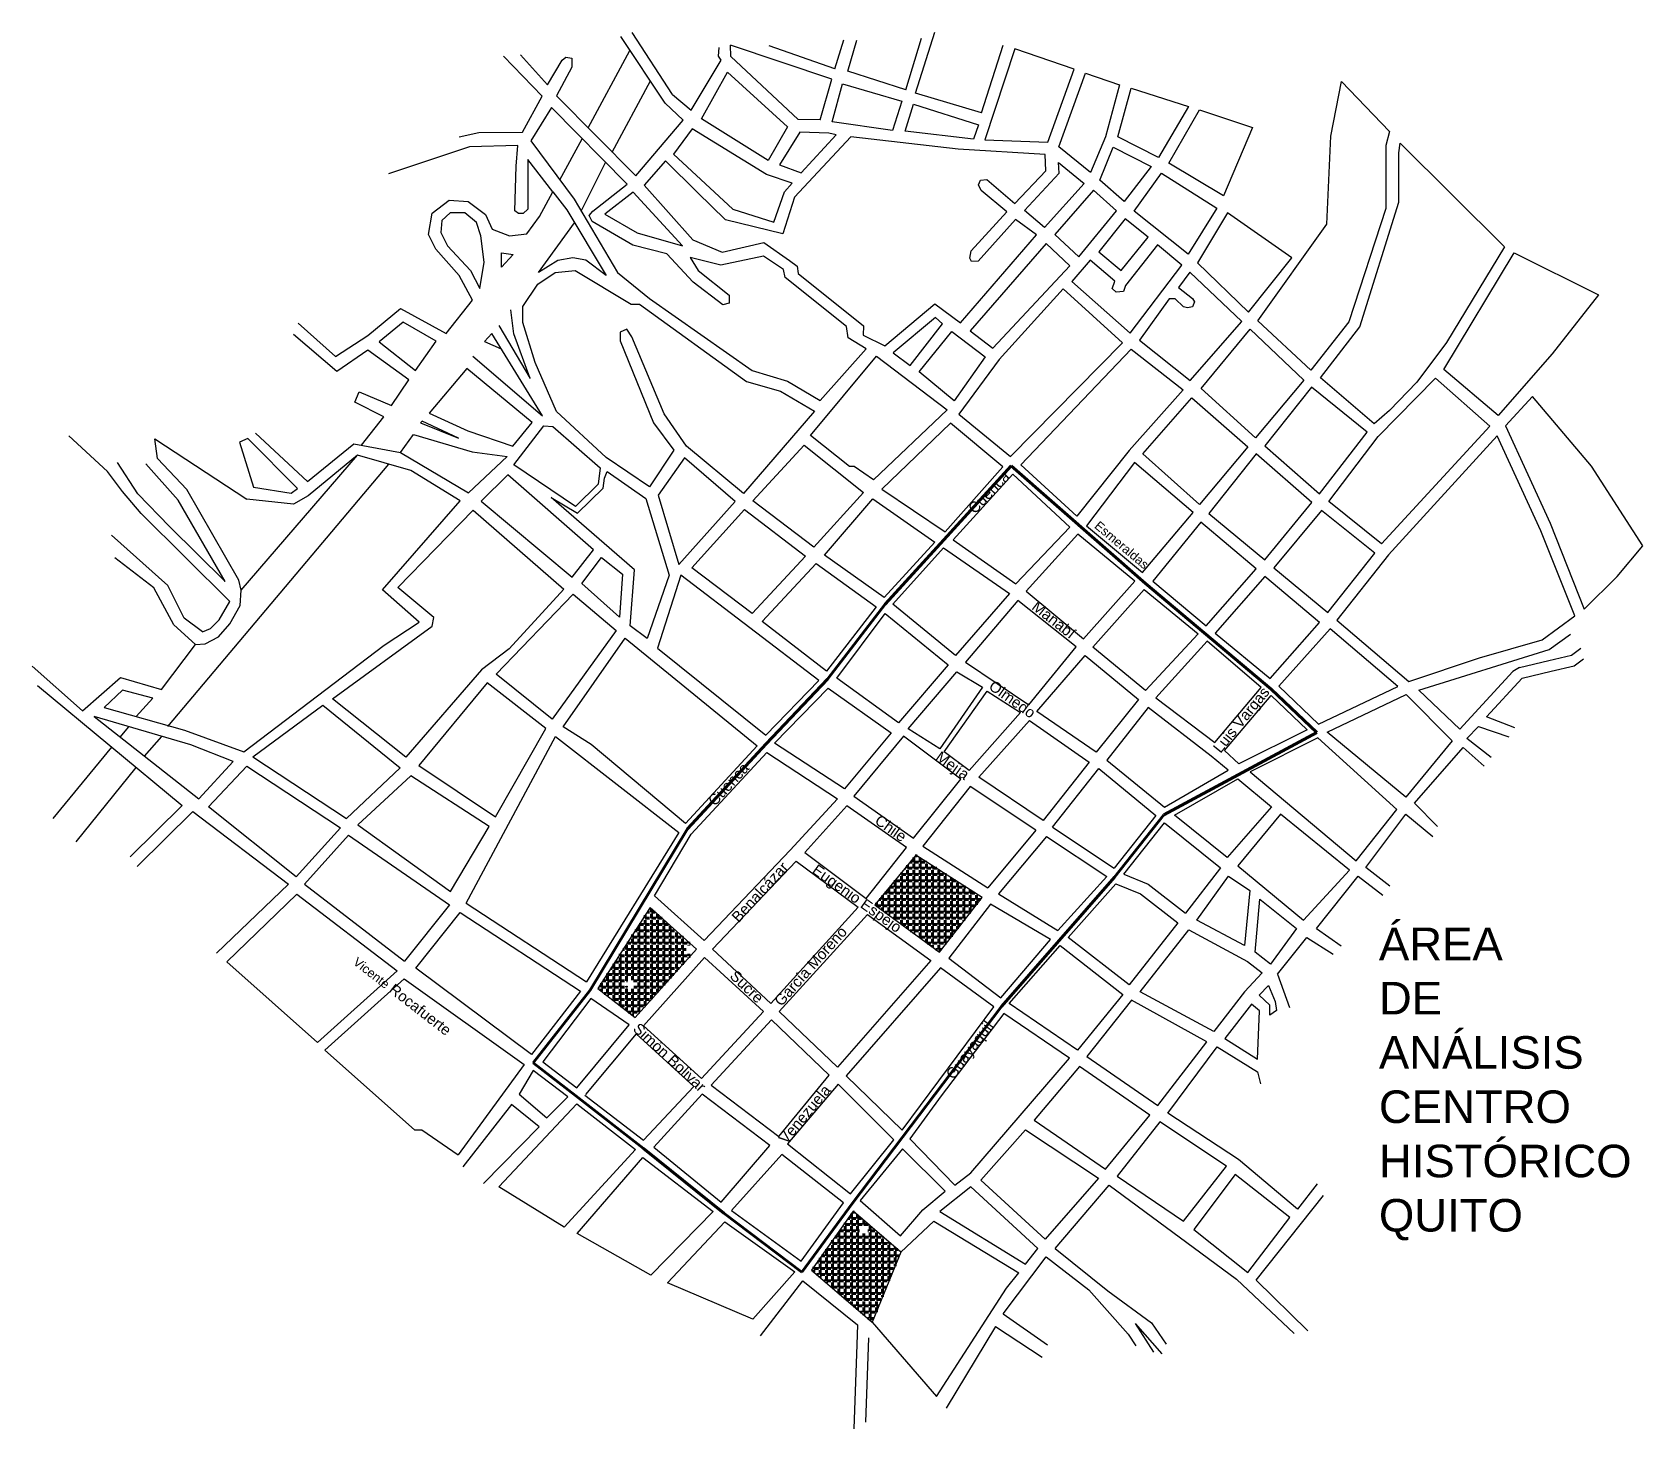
# Model space of a CAD drawing. Header units: millimetres. Extents: x 7 to 1806, y 282 to 1842.
import ezdxf

# ---------------------------------------------------------------- set-up
doc = ezdxf.new("R2010")
doc.units = ezdxf.units.MM
for name, color, linetype in [('calles', 251, 'Continuous'), ('Limite', 80, 'Continuous'), ('Nomb calles', 7, 'Continuous')]:
    doc.layers.add(name, color=color, linetype=linetype)
doc.styles.get("Standard").update_dxf_attribs({"font": 'arial.ttf'})
pattern_1 = [(0, (0, 0), (0, 6.985), [5.08, -1.905]), (90, (0, 0), (-6.985, 4e-16), [5.08, -1.905])]

msp = doc.modelspace()

# ---------------------------------------------------------------- hatches: boundary and pattern name
at = {"layer": 'calles', "lineweight": 200}
h = msp.add_hatch(dxfattribs=at)
h.set_pattern_fill('ANGLE', color=3)
h.set_pattern_definition(pattern_1)
h.paths.add_polyline_path([(1068.1, 875.5), (994.2, 922.9), (948.3, 867.3), (1020.4, 814.3)])
h = msp.add_hatch(dxfattribs=at)
h.set_pattern_fill('ANGLE', color=256)
h.set_pattern_definition(pattern_1)
h.paths.add_polyline_path([(744.3, 812.4, -0.53972), (737.3, 817, -0.647754), (745.6, 820.8), (697, 864.3), (638.8, 773.8), (680.3, 741.5)])
h.paths.add_polyline_path([(680.1, 778.6, -1), (670.1, 778.6, -1)], flags=16)
h.paths.add_polyline_path([(736.9, 823.5), (767.2, 823.5), (767.2, 828.6), (736.9, 828.6)], flags=9)
h.paths.add_polyline_path([(667.1, 784.3), (699.4, 784.3), (699.4, 789.5), (667.1, 789.5)], flags=24)
h = msp.add_hatch(dxfattribs=at)
h.set_pattern_fill('ANGLE', color=256)
h.set_pattern_definition(pattern_1)
h.paths.add_polyline_path([(977.2, 479), (924.2, 524.9), (877.4, 459.1), (945.3, 400.8)])
h.paths.add_polyline_path([(930.7, 504.9, -1), (940.7, 504.9, -1)], flags=16)
h.paths.add_polyline_path([(927.7, 510.7), (962, 510.7), (962, 515.8), (927.7, 515.8)], flags=24)

# ---------------------------------------------------------------- linework, layer by layer
at = {"layer": 'calles'}
for p, q in [((713.9, 1763.2), (664.4, 1837.5)), ((722.2, 1772.9), (677.2, 1841.9)), ((993.8, 1774.3), (1015.1, 1842.4)), ((627.9, 1735.5), (674.6, 1822.1)), ((773.7, 1815.5), (774.2, 1825.4)), ((787.2, 1815.3), (787.1, 1827.9)), ((900.1, 1789.8), (787.1, 1827.9)), ((903.4, 1801.4), (830, 1827.3)), ((903.4, 1801.4), (913.5, 1833.7)), ((917.9, 1798.9), (928, 1833.3)), ((982.8, 1778.1), (1000.5, 1835.6)), ((1067.4, 1752.4), (1091.5, 1827.8)), ((1104.7, 1823.8), (1071.2, 1722)), ((1171.1, 1801), (1104.7, 1823.8)), ((576.4, 1770.8), (533.3, 1815.5)), ((552.2, 1817.1), (582.6, 1783.6)), ((582.6, 1783.6), (598.7, 1811.3)), ((609.7, 1803.2), (592.4, 1771.2)), ((598.7, 1811.3), (603.1, 1814.6)), ((603.1, 1814.6), (609.8, 1813.3)), ((609.8, 1813.3), (609.7, 1803.2)), ((742.9, 1755.2), (776.6, 1811.1)), ((776.6, 1811.1), (773.7, 1815.5)), ((862.5, 1744.7), (787.2, 1815.3)), ((1141.7, 1719.4), (1171.1, 1801)), ((654.7, 1708.5), (697.4, 1787.9)), ((754.7, 1745.5), (783.5, 1797.6)), ((783.5, 1797.6), (850.6, 1736.8)), ((887, 1744.6), (900.1, 1789.8)), ((900.5, 1742.3), (912, 1784.5)), ((912, 1784.5), (978.5, 1765.3)), ((982.8, 1778.1), (917.9, 1798.9)), ((1153.7, 1714.3), (1183.8, 1796.5)), ((1183.8, 1796.5), (1221.5, 1783.7)), ((1221.5, 1783.7), (1205.9, 1725.5)), ((1457.6, 1726.2), (1469.7, 1787.4)), ((1469.7, 1787.4), (1523.2, 1731.4)), ((554.5, 1730.8), (576.4, 1770.8)), ((592.4, 1771.2), (681, 1682)), ((722.2, 1772.9), (742.9, 1755.2)), ((978.5, 1765.3), (968, 1732.5)), ((1067.4, 1752.4), (993.8, 1774.3)), ((1219.6, 1725.3), (1234.6, 1780)), ((1234.6, 1780), (1298.6, 1759.2)), ((586.9, 1758.1), (564, 1720.9)), ((671.4, 1672.5), (586.9, 1758.1)), ((734, 1743.9), (713.9, 1763.2)), ((982.1, 1731.8), (991.4, 1761.9)), ((991.4, 1761.9), (1064, 1739)), ((1298.6, 1759.2), (1265.1, 1702.5)), ((1276.9, 1696), (1311.2, 1755.6)), ((1311.2, 1755.6), (1370.3, 1735.8)), ((483.6, 1725.4), (505.8, 1730.4)), ((505.8, 1730.4), (554.5, 1730.8)), ((681, 1682), (734, 1743.9)), ((744.1, 1734.4), (723.4, 1706)), ((827, 1683.2), (744.1, 1734.4)), ((828.9, 1699), (754.7, 1745.5)), ((850.6, 1736.8), (828.9, 1699)), ((864.5, 1730.8), (841.7, 1694.1)), ((887, 1744.6), (862.5, 1744.7)), ((896.9, 1729.7), (864.5, 1730.8)), ((866, 1685.1), (905, 1727.7)), ((905, 1727.7), (896.9, 1729.7)), ((968, 1732.5), (900.5, 1742.3)), ((1058.3, 1722.8), (982.1, 1731.8)), ((1064, 1739), (1058.3, 1722.8)), ((1370.3, 1735.8), (1337.7, 1659.5)), ((1523.2, 1731.4), (1519.4, 1715.9)), ((495.3, 1714.3), (404.8, 1684.1)), ((549.2, 1715.7), (495.3, 1714.3)), ((547.4, 1692.8), (549.2, 1715.7)), ((564, 1720.9), (612.2, 1655.8)), ((596.3, 1677.3), (621.1, 1723.4)), ((921.3, 1725.5), (858.4, 1658)), ((1041.5, 1711.6), (921.3, 1725.5)), ((1138.7, 1705.7), (1041.5, 1711.6)), ((1071.2, 1722), (1141.7, 1719.4)), ((1189.2, 1685.7), (1153.7, 1714.3)), ((1205.9, 1725.5), (1189.2, 1685.7)), ((1199.5, 1677.2), (1214.5, 1713.8)), ((1214.5, 1713.8), (1257, 1692.2)), ((1265.1, 1702.5), (1219.6, 1725.3)), ((1453.4, 1627.8), (1457.6, 1726.2)), ((1519.4, 1715.9), (1519.4, 1645.5)), ((1533.7, 1707.4), (1535.4, 1718.2)), ((1535.4, 1718.2), (1652, 1602.7)), ((545.9, 1642.8), (547.4, 1692.8)), ((560.6, 1700.3), (560.4, 1644.6)), ((588.6, 1664.1), (560.6, 1700.3)), ((620.1, 1642.5), (647.4, 1696.8)), ((714.4, 1698.6), (690.3, 1671.4)), ((750.1, 1663.4), (714.4, 1698.6)), ((723.4, 1706), (789.5, 1644.7)), ((841.7, 1694.1), (866, 1685.1)), ((1139.4, 1687.4), (1138.7, 1705.7)), ((1153.3, 1696.7), (1182.1, 1673.2)), ((1154.3, 1685), (1153.3, 1696.7)), ((1257, 1692.2), (1226.8, 1653.3)), ((1337.7, 1659.5), (1276.9, 1696)), ((1533.7, 1652.5), (1533.7, 1707.4)), ((855.8, 1673.8), (827, 1683.2)), ((847.2, 1663.9), (855.8, 1673.8)), ((1064.1, 1671.7), (1066.3, 1677.1)), ((1066.3, 1677.1), (1073.3, 1677.9)), ((1073.3, 1677.9), (1104.5, 1650.9)), ((1104.5, 1650.9), (1139.4, 1687.4)), ((1115.6, 1643.2), (1154.3, 1685)), ((1226.8, 1653.3), (1199.5, 1677.2)), ((1238, 1642.5), (1268.6, 1684.8)), ((1268.6, 1684.8), (1330.4, 1645.9)), ((573.6, 1636.4), (588.6, 1664.1)), ((588.6, 1664.1), (603.9, 1643.8)), ((612.2, 1655.8), (660.5, 1573.8)), ((633.1, 1642.3), (671.4, 1672.5)), ((678.3, 1663.5), (646.7, 1638.9)), ((733.3, 1603.5), (678.3, 1663.5)), ((690.3, 1671.4), (745, 1610.3)), ((781.2, 1632.7), (750.1, 1663.4)), ((835.2, 1630.2), (847.2, 1663.9)), ((858.4, 1658), (845.3, 1617.1)), ((1067.1, 1665.5), (1064.1, 1671.7)), ((1095.9, 1641.7), (1067.1, 1665.5)), ((1182.1, 1673.2), (1137.9, 1624.2)), ((1192.7, 1665.8), (1149.2, 1616.5)), ((1218.2, 1642.8), (1192.7, 1665.8)), ((449.4, 1616.5), (453.5, 1640.3)), ((453.5, 1640.3), (472.5, 1654.8)), ((473.6, 1640.7), (464.4, 1632.1)), ((472.5, 1654.8), (493.9, 1653.2)), ((490.1, 1640.4), (473.6, 1640.7)), ((503.1, 1629.8), (490.1, 1640.4)), ((493.9, 1653.2), (513.1, 1638.6)), ((513.1, 1638.6), (520.8, 1622.3)), ((550, 1639.7), (545.9, 1642.8)), ((555.2, 1639.7), (550, 1639.7)), ((560.4, 1644.6), (555.2, 1639.7)), ((603.9, 1643.8), (648.1, 1570.6)), ((629.2, 1637.4), (633.1, 1642.3)), ((646.7, 1638.9), (682.6, 1618.3)), ((789.5, 1644.7), (835.2, 1630.2)), ((1056, 1597.9), (1095.9, 1641.7)), ((1137.9, 1624.2), (1115.6, 1643.2)), ((1176, 1591.5), (1218.2, 1642.8)), ((1298.4, 1594.3), (1238, 1642.5)), ((1330.4, 1645.9), (1298.4, 1594.3)), ((1342.4, 1640.5), (1308.6, 1584.6)), ((1414.1, 1590.2), (1342.4, 1640.5)), ((1519.4, 1645.5), (1477.9, 1518.9)), ((1490, 1513.1), (1533.7, 1652.5)), ((464.4, 1632.1), (463.1, 1618.5)), ((507.9, 1615), (503.1, 1629.8)), ((520.8, 1622.3), (540, 1615)), ((559.2, 1617.2), (573.6, 1636.4)), ((572.3, 1574), (612.6, 1629.5)), ((632.4, 1630.9), (629.2, 1637.4)), ((677.9, 1604.3), (632.4, 1630.9)), ((845.3, 1617.1), (781.2, 1632.7)), ((1105.3, 1632.9), (1063.7, 1586.7)), ((1128.8, 1616), (1105.3, 1632.9)), ((1227.8, 1633.8), (1198.6, 1596.8)), ((1253.7, 1613.2), (1227.8, 1633.8)), ((1376.3, 1519.8), (1453.4, 1627.8)), ((457.5, 1600), (449.4, 1616.5)), ((463.1, 1618.5), (470.8, 1603.6)), ((470.8, 1603.6), (496.4, 1576.1)), ((511.7, 1585.4), (507.9, 1615)), ((540, 1615), (559.2, 1617.2)), ((715.7, 1594.6), (677.9, 1604.3)), ((682.6, 1618.3), (733.3, 1603.5)), ((745, 1610.3), (777.7, 1596.6)), ((777.7, 1596.6), (824.1, 1607.5)), ((824.1, 1607.5), (852.9, 1587.2)), ((1043.8, 1517.6), (1128.8, 1616)), ((1139.8, 1606.2), (1054.9, 1508.8)), ((1166.3, 1581.3), (1139.8, 1606.2)), ((1149.2, 1616.5), (1176, 1591.5)), ((1223.5, 1576), (1253.7, 1613.2)), ((1264, 1604.9), (1228.4, 1559.2)), ((1291.2, 1582), (1264, 1604.9)), ((1652, 1602.7), (1587.2, 1495.8)), ((483.9, 1570.6), (457.5, 1600)), ((506.9, 1555.9), (511.7, 1585.4)), ((531.2, 1579.9), (531, 1595.9)), ((531, 1595.9), (544.2, 1594.1)), ((544.2, 1594.1), (531.2, 1579.9)), ((593.9, 1587.3), (572.3, 1574)), ((610.7, 1590.1), (593.9, 1587.3)), ((625.4, 1587.5), (610.7, 1590.1)), ((648.1, 1570.6), (625.4, 1587.5)), ((745.3, 1563), (715.7, 1594.6)), ((776, 1582.2), (742, 1590.8)), ((742, 1590.8), (750.9, 1576)), ((823.7, 1592.1), (776, 1582.2)), ((846.3, 1577.1), (823.7, 1592.1)), ((852.9, 1587.2), (861.4, 1581.1)), ((1054.2, 1590), (1056, 1597.9)), ((1056.3, 1586.3), (1054.2, 1590)), ((1063.7, 1586.7), (1056.3, 1586.3)), ((1188.9, 1587.5), (1168.4, 1563.9)), ((1216.5, 1564.2), (1188.9, 1587.5)), ((1198.6, 1596.8), (1223.5, 1576)), ((1308.6, 1584.6), (1365.9, 1529.5)), ((1365.9, 1529.5), (1414.1, 1590.2)), ((1583.9, 1465.3), (1662.7, 1595.8)), ((1662.7, 1595.8), (1757, 1548.9)), ((498.6, 1542.8), (483.9, 1570.6)), ((496.4, 1576.1), (506.9, 1555.9)), ((571.8, 1560.8), (591.1, 1573.8)), ((591.1, 1573.8), (613.4, 1576.2)), ((613.4, 1576.2), (676.1, 1538.6)), ((660.5, 1573.8), (696.3, 1544.9)), ((750.9, 1576), (785.5, 1548.6)), ((848, 1568.4), (846.3, 1577.1)), ((916.6, 1513.5), (848, 1568.4)), ((861.4, 1581.1), (862.7, 1572.6)), ((862.7, 1572.6), (935.6, 1514.3)), ((1079.9, 1489.2), (1166.3, 1581.3)), ((1233.6, 1506.1), (1291.2, 1582)), ((1300.1, 1574.3), (1287.7, 1557.1)), ((1358.2, 1519.1), (1300.1, 1574.3)), ((554.8, 1535.7), (571.8, 1560.8)), ((778.4, 1537.7), (745.3, 1563)), ((785.5, 1548.6), (785.5, 1539.7)), ((1158.5, 1555.5), (1087.2, 1476.8)), ((1224.9, 1495.4), (1158.5, 1555.5)), ((1168.4, 1563.9), (1233.6, 1506.1)), ((1213.6, 1556.1), (1215.2, 1560.7)), ((1217.8, 1552), (1213.6, 1556.1)), ((1215.2, 1560.7), (1216.5, 1564.2)), ((1226.1, 1552.8), (1217.8, 1552)), ((1228.4, 1559.2), (1226.1, 1552.8)), ((1287.7, 1557.1), (1303.3, 1544.8)), ((1757, 1548.9), (1705.1, 1482.9)), ((381.6, 1503.4), (418.3, 1533.5)), ((418.3, 1533.5), (469.3, 1505.8)), ((469.3, 1505.8), (498.6, 1542.8)), ((545, 1505.3), (541.6, 1532)), ((554.8, 1518.1), (554.8, 1535.7)), ((676.1, 1538.6), (685.2, 1538.4)), ((685.2, 1538.4), (804.7, 1452)), ((696.3, 1544.9), (811.1, 1464.3)), ((785.5, 1539.7), (778.4, 1537.7)), ((959.3, 1491.8), (1015.3, 1538.8)), ((1015.3, 1538.8), (1043.8, 1517.6)), ((1277.2, 1544.4), (1244, 1498.1)), ((1283.8, 1544.4), (1277.2, 1544.4)), ((1293.1, 1535.5), (1283.8, 1544.4)), ((1297.7, 1534.2), (1293.1, 1535.5)), ((1303.1, 1535.5), (1297.7, 1534.2)), ((1305.5, 1541), (1303.1, 1535.5)), ((1303.3, 1544.8), (1305.5, 1541)), ((303.7, 1517.4), (345.5, 1479.9)), ((421.2, 1518.2), (394.4, 1496.5)), ((458.2, 1497.2), (421.2, 1518.2)), ((527.9, 1514.8), (563.2, 1455.5)), ((568.8, 1473.3), (554.8, 1518.1)), ((918.6, 1500.7), (916.6, 1513.5)), ((935.6, 1514.3), (935.3, 1504)), ((1015.9, 1523.5), (968.7, 1484.1)), ((987.6, 1470.1), (1023.9, 1516.6)), ((1023.9, 1516.6), (1015.9, 1523.5)), ((1300.7, 1453.1), (1358.2, 1519.1)), ((1435.6, 1464.9), (1376.3, 1519.8)), ((1477.9, 1518.9), (1435.6, 1464.9)), ((1446.2, 1456.2), (1490, 1513.1)), ((347, 1463.1), (298.5, 1504.5)), ((345.5, 1479.9), (381.6, 1503.4)), ((394.4, 1496.5), (434.9, 1464.3)), ((434.9, 1464.3), (458.2, 1497.2)), ((520.2, 1505.6), (512.1, 1496.8)), ((512.1, 1496.8), (530.6, 1488.7)), ((576.7, 1413.8), (520.2, 1505.6)), ((563.2, 1455.5), (545, 1505.3)), ((671, 1510.6), (663.5, 1507)), ((663.5, 1507), (663.7, 1497.5)), ((663.7, 1497.5), (700.8, 1405.9)), ((676.8, 1501.8), (671, 1510.6)), ((712.9, 1415.9), (676.8, 1501.8)), ((938.4, 1488.7), (918.6, 1500.7)), ((935.3, 1504), (959.3, 1491.8)), ((997.8, 1463), (1034.4, 1508)), ((1034.4, 1508), (1071.7, 1479.6)), ((1054.9, 1508.8), (1079.9, 1489.2)), ((1099.9, 1368.1), (1224.9, 1495.4)), ((1244, 1498.1), (1300.7, 1453.1)), ((1312.7, 1444.2), (1367.5, 1510.7)), ((1367.5, 1510.7), (1427.7, 1453.4)), ((1587.2, 1495.8), (1553.7, 1451.4)), ((381.7, 1487.1), (347, 1463.1)), ((427.5, 1454), (381.7, 1487.1)), ((499.2, 1480.4), (576.7, 1413.8)), ((876.2, 1391.6), (950.1, 1480.2)), ((887.1, 1430.8), (938.4, 1488.7)), ((950.1, 1480.2), (1029, 1420.5)), ((968.7, 1484.1), (987.6, 1470.1)), ((1071.7, 1479.6), (1036.9, 1430.6)), ((1087.2, 1476.8), (1042, 1415.6)), ((1111.2, 1358.8), (1234.6, 1488)), ((1234.6, 1488), (1292.6, 1442.7)), ((1705.1, 1482.9), (1644.6, 1413.9)), ((492.4, 1466.6), (450.4, 1416.7)), ((565.4, 1406.1), (492.4, 1466.6)), ((592.7, 1418.6), (568.8, 1473.3)), ((811.1, 1464.3), (850.8, 1452.6)), ((1036.9, 1430.6), (997.8, 1463)), ((1644.6, 1413.9), (1583.9, 1465.3)), ((367, 1428.9), (372.1, 1440.4)), ((372.1, 1440.4), (408.2, 1425.1)), ((408.2, 1425.1), (427.5, 1454)), ((804.7, 1452), (842.8, 1441.3)), ((842.8, 1441.3), (880.8, 1419)), ((850.8, 1452.6), (887.1, 1430.8)), ((1292.6, 1442.7), (1232.4, 1375.1)), ((1373.5, 1389.2), (1312.7, 1444.2)), ((1427.7, 1453.4), (1373.5, 1389.2)), ((1436.1, 1445.6), (1384, 1380.2)), ((1498.3, 1395.3), (1436.1, 1445.6)), ((1506.3, 1404.8), (1446.2, 1456.2)), ((1510.5, 1390.7), (1574.7, 1455.6)), ((1553.7, 1451.4), (1523.5, 1419.5)), ((1574.7, 1455.6), (1635.3, 1402.2)), ((399.5, 1412.6), (367, 1428.9)), ((1247.8, 1371.3), (1302.4, 1433.9)), ((1302.4, 1433.9), (1364.9, 1379.2)), ((1683.2, 1435.3), (1653.1, 1402.5)), ((1749.1, 1357.5), (1683.2, 1435.3)), ((374.6, 1380.8), (399.5, 1412.6)), ((442.5, 1407.7), (440.6, 1405.7)), ((440.6, 1405.7), (483.1, 1388.8)), ((483.1, 1388.8), (442.5, 1407.7)), ((450.4, 1416.7), (493.6, 1397.1)), ((543.7, 1379.9), (565.4, 1406.1)), ((647.9, 1367), (592.7, 1418.6)), ((700.8, 1405.9), (723.7, 1375.2)), ((737.6, 1379.7), (712.9, 1415.9)), ((880.8, 1419), (801.3, 1326.8)), ((1029, 1420.5), (946.9, 1342.1)), ((1032.9, 1405.5), (956.1, 1331.6)), ((1091.3, 1356.7), (1032.9, 1405.5)), ((1042, 1415.6), (1099.9, 1368.1)), ((1523.5, 1419.5), (1506.3, 1404.8)), ((90.8, 1351.4), (47.5, 1391.2)), ((146.6, 1366.1), (143.6, 1387.8)), ((143.6, 1387.8), (246.4, 1320.7)), ((247.6, 1388.2), (238.4, 1384.4)), ((303.2, 1332.6), (247.6, 1388.2)), ((314.2, 1340.4), (256.1, 1394.3)), ((418.3, 1372.8), (432.9, 1392.8)), ((432.9, 1392.8), (498.1, 1373.3)), ((493.6, 1397.1), (543.7, 1379.9)), ((544.9, 1359.1), (578.5, 1402.6)), ((578.5, 1402.6), (588.5, 1401.9)), ((588.5, 1401.9), (641.4, 1355.4)), ((920, 1357.2), (876.2, 1391.6)), ((1445.2, 1326.7), (1498.3, 1395.3)), ((1455.5, 1318), (1510.5, 1390.7)), ((1635.3, 1402.2), (1514.4, 1270.7)), ((1643.6, 1391.4), (1522.1, 1258.5)), ((1692.4, 1285.3), (1643.6, 1391.4)), ((1653.1, 1402.5), (1702.7, 1293.9)), ((238.4, 1384.4), (253.8, 1334)), ((240, 1219), (370.3, 1369.6)), ((314.2, 1340.4), (366, 1382.4)), ((370.3, 1369.6), (315.1, 1324.3)), ((366, 1382.4), (418.3, 1372.8)), ((429.9, 1352.6), (370.3, 1369.6)), ((418.3, 1372.8), (494, 1327.8)), ((537.3, 1368.1), (494, 1327.8)), ((498.1, 1373.3), (537.3, 1368.1)), ((723.7, 1375.2), (696.5, 1334.5)), ((801.3, 1326.8), (737.6, 1379.7)), ((812, 1318.8), (869.1, 1381)), ((869.1, 1381), (935.6, 1328.2)), ((1232.4, 1375.1), (1173.9, 1301.4)), ((1310.9, 1314.6), (1247.8, 1371.3)), ((1364.9, 1379.2), (1310.9, 1314.6)), ((1374.4, 1371.4), (1321.4, 1304.5)), ((1436.4, 1317), (1374.4, 1371.4)), ((1384, 1380.2), (1445.2, 1326.7)), ((107.4, 1329.3), (90.8, 1351.4)), ((124.7, 1326.4), (102.1, 1361.6)), ((169.6, 1319.3), (133.7, 1360.2)), ((179.3, 1331.5), (146.6, 1366.1)), ((158.1, 1066.6), (405.2, 1359.6)), ((484.9, 1318.8), (429.9, 1352.6)), ((613.6, 1312.3), (544.9, 1359.1)), ((641.4, 1355.4), (638.9, 1337.3)), ((646.1, 1343.9), (649.1, 1351.6)), ((696.5, 1334.5), (647.9, 1367)), ((649.1, 1351.6), (692.4, 1321.4)), ((735.5, 1366.7), (706.3, 1325.1)), ((792.1, 1318), (735.5, 1366.7)), ((925.1, 1357.2), (920, 1357.2)), ((946.9, 1342.1), (925.1, 1357.2)), ((1026.7, 1284), (1091.3, 1356.7)), ((1173.9, 1301.4), (1111.2, 1358.8)), ((1238.3, 1361.6), (1184.7, 1290.8)), ((1303.8, 1305.7), (1238.3, 1361.6)), ((1806.4, 1268.6), (1749.1, 1357.5)), ((253.8, 1334), (296.1, 1327.2)), ((296.1, 1327.2), (303.2, 1332.6)), ((538, 1347.8), (508.3, 1318.5)), ((634, 1263.9), (538, 1347.8)), ((638.9, 1337.3), (613.6, 1312.3)), ((616.1, 1304.8), (644.6, 1332.8)), ((644.6, 1332.8), (646.1, 1343.9)), ((1102.3, 1348.6), (1035.8, 1275.2)), ((1166.2, 1289.2), (1102.3, 1348.6)), ((128.6, 1304.7), (107.4, 1329.3)), ((159.9, 1290.2), (124.7, 1326.4)), ((222.2, 1228.6), (169.6, 1319.3)), ((237.6, 1229.9), (179.3, 1331.5)), ((298.7, 1314.9), (246.4, 1320.7)), ((315.1, 1324.3), (298.7, 1314.9)), ((398.1, 1219.2), (484.9, 1318.8)), ((508.3, 1318.5), (609.9, 1233.4)), ((679.6, 1241.7), (586.6, 1322.3)), ((586.6, 1322.3), (616.1, 1304.8)), ((692.4, 1321.4), (718.4, 1235.5)), ((706.3, 1325.1), (729.3, 1247.5)), ((729.3, 1247.5), (792.1, 1318)), ((880.2, 1267.1), (812, 1318.8)), ((935.6, 1328.2), (880.2, 1267.1)), ((891.8, 1257.9), (946, 1320.9)), ((946, 1320.9), (1015.3, 1272.7)), ((956.1, 1331.6), (1026.7, 1284)), ((1383.9, 1252.8), (1436.4, 1317)), ((1514.4, 1270.7), (1455.5, 1318)), ((227.6, 1206.3), (128.6, 1304.7)), ((415.1, 1222), (499.4, 1308.2)), ((499.4, 1308.2), (600.8, 1220.1)), ((743.9, 1243.7), (802.7, 1309.1)), ((802.7, 1309.1), (870.8, 1256.9)), ((1247.2, 1238.7), (1303.8, 1305.7)), ((1321.4, 1304.5), (1383.9, 1252.8)), ((1447.4, 1307.9), (1394.2, 1243.8)), ((1507, 1260.3), (1447.4, 1307.9)), ((158.4, 1224.1), (95.4, 1280.2)), ((222.2, 1228.6), (159.9, 1290.2)), ((1105.8, 1225.8), (1166.2, 1289.2)), ((1175, 1281.4), (1117.2, 1217.8)), ((1238.8, 1229.1), (1175, 1281.4)), ((1184.7, 1290.8), (1247.2, 1238.7)), ((1312.5, 1294.8), (1258.7, 1229)), ((1374.4, 1242.9), (1312.5, 1294.8)), ((1730.4, 1190.1), (1692.4, 1285.3)), ((1702.7, 1293.9), (1741, 1197.8)), ((609.9, 1233.4), (634, 1263.9)), ((1015.3, 1272.7), (958.8, 1210.8)), ((968.2, 1203.1), (1025.1, 1266.2)), ((1025.1, 1266.2), (1098.7, 1215.2)), ((1035.8, 1275.2), (1105.8, 1225.8)), ((1454.5, 1194), (1507, 1260.3)), ((1777.7, 1234.3), (1806.4, 1268.6)), ((142.7, 1221.6), (99.1, 1254.9)), ((620.9, 1226.3), (642.9, 1255.5)), ((642.9, 1255.5), (666.3, 1236.9)), ((811.3, 1192.7), (743.9, 1243.7)), ((870.8, 1256.9), (811.3, 1192.7)), ((822.5, 1183.7), (882.5, 1248.7)), ((882.5, 1248.7), (949.6, 1200.3)), ((958.8, 1210.8), (891.8, 1257.9)), ((1318.3, 1179.2), (1374.4, 1242.9)), ((1394.2, 1243.8), (1454.5, 1194)), ((1522.1, 1258.5), (1464.5, 1185.3)), ((176.4, 1187.5), (158.4, 1224.1)), ((240, 1219), (237.6, 1229.9)), ((663.1, 1188.7), (620.9, 1226.3)), ((666.3, 1236.9), (663.1, 1188.7)), ((674.9, 1179.1), (679.6, 1241.7)), ((718.4, 1235.5), (694, 1164.8)), ((731.4, 1235.8), (705.2, 1153.9)), ((885.5, 1118.1), (731.4, 1235.8)), ((1181.3, 1164.4), (1238.8, 1229.1)), ((1258.7, 1229), (1318.3, 1179.2)), ((1384, 1234.2), (1328.6, 1170.9)), ((1445.1, 1182.9), (1384, 1234.2)), ((1741, 1197.8), (1777.7, 1234.3)), ((165.1, 1180.1), (142.7, 1221.6)), ((215.4, 1185.6), (227.6, 1206.3)), ((239.2, 1201.8), (240, 1219)), ((438.9, 1183), (398.1, 1219.2)), ((455.4, 1188.2), (415.1, 1222)), ((525, 1125), (611, 1214.3)), ((600.8, 1220.1), (539.6, 1153.4)), ((611, 1214.3), (659.1, 1173.9)), ((1098.7, 1215.2), (1038.5, 1146)), ((1108, 1207.4), (1049.4, 1138.4)), ((1173.2, 1155.4), (1108, 1207.4)), ((1117.2, 1217.8), (1181.3, 1164.4)), ((1192, 1155), (1249.2, 1219.8)), ((1249.2, 1219.8), (1309.5, 1170.1)), ((227.5, 1181.3), (239.2, 1201.8)), ((453.4, 1178.7), (455.4, 1188.2)), ((949.6, 1200.3), (894.4, 1128.5)), ((905.8, 1120.4), (959.6, 1192.7)), ((959.6, 1192.7), (1030, 1135.5)), ((1038.5, 1146), (968.2, 1203.1)), ((1693.9, 1163.5), (1730.4, 1190.1)), ((189, 1158), (165.1, 1180.1)), ((196.8, 1172.3), (176.4, 1187.5)), ((196.8, 1172.3), (206, 1175.9)), ((206, 1175.9), (215.4, 1185.6)), ((214.8, 1166.8), (227.5, 1181.3)), ((342.1, 1097.5), (453.4, 1178.7)), ((400, 1157.4), (438.9, 1183)), ((659.1, 1173.9), (587.8, 1074.7)), ((694, 1164.8), (674.9, 1179.1)), ((894.4, 1128.5), (822.5, 1183.7)), ((1309.5, 1170.1), (1250.6, 1106.6)), ((1328.6, 1170.9), (1390.1, 1120.3)), ((1390.1, 1120.3), (1445.1, 1182.9)), ((1457, 1175.8), (1399.6, 1111.6)), ((1532.5, 1111.1), (1457, 1175.8)), ((1464.5, 1185.3), (1545, 1117)), ((1701.7, 1152.5), (1725.6, 1169.8)), ((151, 1107.7), (189, 1158)), ((189, 1158), (200.1, 1158.9)), ((200.1, 1158.9), (214.8, 1166.8)), ((353.4, 1122.2), (400, 1157.4)), ((539.6, 1153.4), (508.6, 1129.9)), ((599.9, 1066.3), (669.2, 1165.1)), ((669.2, 1165.1), (816.8, 1044.9)), ((705.2, 1153.9), (826.6, 1056.7)), ((1120.3, 1090.9), (1173.2, 1155.4)), ((1250.6, 1106.6), (1192, 1155)), ((1319.7, 1161.9), (1262.3, 1098.5)), ((1380.1, 1110), (1319.7, 1161.9)), ((1556.2, 1107.2), (1701.7, 1152.5)), ((1623.9, 1143.2), (1693.9, 1163.5)), ((1726.7, 1146.3), (1737.3, 1154)), ((6.7, 1134.1), (62.7, 1083.9)), ((1030, 1135.5), (974.6, 1070.6)), ((1049.4, 1138.4), (1120.3, 1090.9)), ((1129.4, 1083.4), (1183.2, 1145.7)), ((1183.2, 1145.7), (1243, 1096.7)), ((1545, 1117), (1623.9, 1143.2)), ((1668.7, 1132.6), (1701.2, 1140.2)), ((1701.2, 1140.2), (1726.7, 1146.3)), ((1704.1, 1128.3), (1729.6, 1134.4)), ((1729.6, 1134.4), (1740.2, 1142)), ((62.7, 1083.9), (105.5, 1121.4)), ((105.5, 1121.4), (151, 1107.7)), ((243, 1038.1), (353.4, 1122.2)), ((508.6, 1129.9), (424, 1032.2)), ((587.8, 1074.7), (525, 1125)), ((826.6, 1056.7), (885.5, 1118.1)), ((974.6, 1070.6), (905.8, 1120.4)), ((985.6, 1063.9), (1039.9, 1127.5)), ((1039.9, 1127.5), (1068.7, 1110.3)), ((1661.2, 1127.9), (1602, 1063.4)), ((1631.8, 1077.5), (1671.6, 1120.6)), ((1668.7, 1132.6), (1661.2, 1127.9)), ((1671.6, 1120.6), (1704.1, 1128.3)), ((12.5, 1112.5), (174.3, 978.3)), ((107.7, 1107.2), (87, 1087.6)), ((141.5, 1098.2), (107.7, 1107.2)), ((122.7, 1077.6), (141.5, 1098.2)), ((514.9, 1115.5), (438.8, 1023)), ((580.6, 1064.2), (514.9, 1115.5)), ((836.3, 1047.9), (896.1, 1109.3)), ((896.1, 1109.3), (966.6, 1059.5)), ((1068.7, 1110.3), (1020.7, 1041.6)), ((1025.7, 1038.1), (1073.8, 1106)), ((1073.8, 1106), (1111, 1082.2)), ((1262.3, 1098.5), (1328, 1048.5)), ((1328, 1048.5), (1380.1, 1110)), ((1338.8, 1039.9), (1391, 1101)), ((1391, 1101), (1431.2, 1062.9)), ((1399.6, 1111.6), (1443.9, 1069.2)), ((1443.9, 1069.2), (1532.5, 1111.1)), ((1453.7, 1060.1), (1541.8, 1102.3)), ((1541.8, 1102.3), (1593.4, 1050.5)), ((1602, 1063.4), (1556.2, 1107.2)), ((87, 1087.6), (176.9, 1062.3)), ((253.3, 1032.5), (331.3, 1090.2)), ((331.3, 1090.2), (417.7, 1020.3)), ((424, 1032.2), (342.1, 1097.5)), ((1111, 1082.2), (1053.6, 1017.3)), ((1195.4, 1038), (1129.4, 1083.4)), ((1243, 1096.7), (1195.4, 1038)), ((1253.7, 1087.9), (1207.6, 1028.8)), ((1324, 1033.4), (1253.7, 1087.9)), ((75.9, 1077.6), (192.8, 985.7)), ((183.8, 1045.9), (75.9, 1077.6)), ((105.1, 1054.6), (114.8, 1066.2)), ((176.9, 1062.3), (243, 1038.1)), ((524.4, 965.7), (580.6, 1064.2)), ((631.1, 1046.5), (599.9, 1066.3)), ((1020.7, 1041.6), (985.6, 1063.9)), ((1064.3, 1010.1), (1121.2, 1073.2)), ((1121.2, 1073.2), (1187.6, 1026.6)), ((1431.2, 1062.9), (1354.9, 1024.8)), ((1609.7, 1053.3), (1622.7, 1066.6)), ((1622.7, 1066.6), (1656.6, 1055.1)), ((1663.4, 1065), (1631.8, 1077.5)), ((132.1, 1033.5), (151.4, 1055.4)), ((231.4, 1027.4), (183.8, 1045.9)), ((491.4, 869), (591.3, 1055.2)), ((591.3, 1055.2), (729.3, 948.1)), ((736.7, 958.3), (631.1, 1046.5)), ((816.8, 1044.9), (736.7, 958.3)), ((914.5, 996.8), (836.3, 1047.9)), ((966.6, 1059.5), (914.5, 996.8)), ((980.1, 1055.6), (924.8, 988.5)), ((1044.5, 1007.5), (980.1, 1055.6)), ((1443.4, 1053.7), (1367.7, 1015.9)), ((1531.7, 973.9), (1443.4, 1053.7)), ((1541.5, 987.5), (1453.7, 1060.1)), ((1593.4, 1050.5), (1541.5, 987.5)), ((1636.8, 1031.9), (1609.7, 1053.3)), ((30.1, 963.7), (95.6, 1043.5)), ((192.8, 985.7), (231.4, 1027.4)), ((253.3, 1032.5), (357.8, 963.7)), ((743, 946.4), (827.7, 1037.6)), ((827.7, 1037.6), (906.4, 985.6)), ((1053.6, 1017.3), (1025.7, 1038.1)), ((1187.6, 1026.6), (1136.5, 961.4)), ((1207.6, 1028.8), (1271.8, 976.5)), ((1343.1, 1017.6), (1324, 1033.4)), ((1354.9, 1024.8), (1338.8, 1039.9)), ((1551.1, 980.9), (1605.5, 1043.1)), ((1605.5, 1043.1), (1629, 1022.3)), ((55.7, 937.6), (122.9, 1020.9)), ((203.7, 976.7), (246.6, 1022.2)), ((246.6, 1022.2), (351, 953.4)), ((417.7, 1020.3), (357.8, 963.7)), ((429.9, 1011.3), (370.4, 956.7)), ((517.3, 954.9), (429.9, 1011.3)), ((438.8, 1023), (524.4, 965.7)), ((1136.5, 961.4), (1064.3, 1010.1)), ((1146.9, 954), (1198.6, 1019.6)), ((1198.6, 1019.6), (1262.1, 967.1)), ((1271.8, 976.5), (1343.1, 1017.6)), ((1283, 967.6), (1353.8, 1008.2)), ((1353.8, 1008.2), (1391.5, 976.8)), ((1367.7, 1015.9), (1486.1, 916.3)), ((991.4, 941.7), (1044.5, 1007.5)), ((1054.8, 999.4), (1001.8, 932.8)), ((1128.1, 950.6), (1054.8, 999.4)), ((174.3, 978.3), (116.1, 921)), ((301.6, 898.4), (203.7, 976.7)), ((906.4, 985.6), (853.7, 928.3)), ((916.8, 978), (869.9, 925.8)), ((983.5, 931.4), (916.8, 978)), ((924.8, 988.5), (991.4, 941.7)), ((1391.5, 976.8), (1341.8, 920)), ((1486.1, 916.3), (1531.7, 973.9)), ((1577.1, 954.9), (1551.1, 980.9)), ((124.1, 910.2), (186.2, 971.4)), ((186.2, 971.4), (292.9, 890.3)), ((370.4, 956.7), (474.2, 882.2)), ((474.2, 882.2), (517.3, 954.9)), ((1146.9, 954), (1215.5, 908.4)), ((1262.1, 967.1), (1215.5, 908.4)), ((1226.3, 901.7), (1271.8, 958.8)), ((1271.8, 958.8), (1334.5, 908.7)), ((1341.8, 920), (1283, 967.6)), ((1401.4, 968.5), (1353.8, 910.9)), ((1478.5, 906), (1401.4, 968.5)), ((1496.7, 908.9), (1541.6, 968.7)), ((1541.6, 968.7), (1571.9, 943.8)), ((301.6, 898.4), (351, 953.4)), ((310.8, 890.2), (360.1, 945.2)), ((360.1, 945.2), (473.1, 867.1)), ((729.3, 948.1), (626.2, 781.1)), ((702, 877.4), (743, 946.4)), ((1128.1, 950.6), (1074.4, 886.3)), ((1140.1, 943.8), (1086.4, 879.5)), ((1140.1, 943.8), (1207.4, 899.1)), ((853.7, 928.3), (757.5, 827.3)), ((869.9, 925.8), (938.5, 874.2)), ((938.5, 874.2), (983.5, 931.4)), ((994.2, 922.9), (948.3, 867.3)), ((1068.1, 875.5), (994.2, 922.9)), ((1001.8, 932.8), (1074.4, 886.3)), ((766.9, 817.6), (860.2, 916.2)), ((860.2, 916.2), (929.6, 864.7)), ((1226.3, 901.7), (1253.8, 890.3)), ((1334.5, 908.7), (1295.3, 857.8)), ((1353.8, 910.9), (1427.3, 850)), ((1427.3, 850), (1478.5, 906)), ((1523.7, 888.3), (1496.7, 908.9)), ((292.9, 890.3), (212.5, 813.3)), ((310.8, 890.2), (422.6, 804.4)), ((1152.7, 838.5), (1207.4, 899.1)), ((1164.4, 830.7), (1217.7, 890.9)), ((1217.7, 890.9), (1245.2, 879.5)), ((1253.8, 890.3), (1295.3, 857.8)), ((1308, 850.2), (1343.3, 899.3)), ((1343.3, 899.3), (1367.3, 883.4)), ((1367.3, 883.4), (1361.3, 821.7)), ((1441.6, 840.9), (1488.3, 899.4)), ((1488.3, 899.4), (1515.7, 878.2)), ((224, 803.6), (302.5, 879.3)), ((302.5, 879.3), (414.3, 793.6)), ((473.1, 867.1), (422.6, 804.4)), ((491.4, 869), (626.2, 781.1)), ((697, 864.3), (638.8, 773.8)), ((749.1, 817.8), (697, 864.3)), ((757.5, 827.3), (702, 877.4)), ((929.6, 864.7), (831.9, 757.1)), ((948.3, 867.3), (1020.4, 814.3)), ((1020.4, 814.3), (1068.1, 875.5)), ((1077.6, 868.1), (1031, 807.6)), ((1144.4, 828.6), (1077.6, 868.1)), ((1086.4, 879.5), (1152.7, 838.5)), ((1245.2, 879.5), (1286.7, 847)), ((1373.2, 814.2), (1378.3, 873.5)), ((1378.3, 873.5), (1419.3, 840.8)), ((435.2, 796.6), (484.7, 858.7)), ((484.7, 858.7), (619.5, 770.8)), ((841.4, 748), (940, 856.6)), ((940, 856.6), (1010.8, 804.9)), ((1286.7, 847), (1232.4, 777.8)), ((1361.3, 821.7), (1308, 850.2)), ((1088.9, 763.5), (1144.4, 828.6)), ((1232.4, 777.8), (1164.4, 830.7)), ((1244.6, 770.1), (1299.1, 839.2)), ((1299.1, 839.2), (1364.8, 803.9)), ((1419.3, 840.8), (1390.5, 800.8)), ((1398.3, 789.8), (1431, 830.6)), ((1431, 830.6), (1460.3, 812.3)), ((1441.6, 840.9), (1469.3, 821.5)), ((680.3, 741.5), (749.1, 817.8)), ((831.9, 757.1), (766.9, 817.6)), ((1098.2, 756.9), (1155.2, 821.7)), ((1155.2, 821.7), (1225.5, 766.9)), ((1390.5, 800.8), (1373.2, 814.2)), ((325.5, 713.6), (224, 803.6)), ((414.3, 793.6), (325.5, 713.6)), ((564.4, 699.9), (435.2, 796.6)), ((689.8, 732.2), (757.9, 808.3)), ((757.9, 808.3), (823.8, 748.1)), ((1010.8, 804.9), (906.4, 685.8)), ((1021.7, 796.7), (916.1, 676.3)), ((1081.3, 753.3), (1021.7, 796.7)), ((1031, 807.6), (1088.9, 763.5)), ((1364.8, 803.9), (1381.1, 791.3)), ((422.3, 784.7), (333.5, 704.7)), ((422.3, 784.7), (556.5, 688.9)), ((1381.1, 791.3), (1361.2, 770.1)), ((1377.8, 766.3), (1388, 777.1)), ((1388, 777.1), (1395.7, 759.2)), ((1398.3, 789.8), (1411.4, 752.5)), ((619.5, 770.8), (564.4, 699.9)), ((630.8, 762.6), (577.3, 692)), ((673.7, 733.3), (630.8, 762.6)), ((638.8, 773.8), (680.3, 741.5)), ((1174.6, 705), (1098.2, 756.9)), ((1225.5, 766.9), (1174.6, 705)), ((1234.9, 760.7), (1185.3, 697.6)), ((1319.3, 714.2), (1234.9, 760.7)), ((1327, 725.6), (1244.6, 770.1)), ((1361.2, 770.1), (1327, 725.6)), ((1369, 756.4), (1339.3, 718)), ((1378.1, 748.8), (1369, 756.4)), ((1389.5, 755.3), (1377.8, 766.3)), ((1395.7, 759.2), (1397, 749)), ((823.8, 748.1), (754.5, 673.2)), ((832.7, 738.7), (765.4, 665.6)), ((897.3, 676.9), (832.7, 738.7)), ((906.4, 685.8), (841.4, 748)), ((978.6, 615.3), (1081.3, 753.3)), ((1092.3, 745.7), (1022.5, 653.9)), ((1165.9, 695.9), (1092.3, 745.7)), ((1375.7, 694.9), (1378.1, 748.8)), ((1389.7, 744.1), (1389.5, 755.3)), ((1397, 749), (1389.7, 744.1)), ((615.1, 662.7), (673.7, 733.3)), ((681.5, 723.1), (624.8, 655.2)), ((746.1, 664.2), (681.5, 723.1)), ((754.4, 673.3), (689.8, 732.2)), ((333.5, 704.7), (434, 615.7)), ((1264.5, 642.9), (1319.3, 714.2)), ((1275.6, 634.3), (1330.6, 708.7)), ((1330.6, 708.7), (1375.9, 680.8)), ((1339.3, 718), (1375.7, 694.9)), ((556.5, 688.9), (482.6, 588)), ((577.3, 692), (615.1, 662.7)), ((1055.5, 567.8), (1165.9, 695.9)), ((1176.9, 686.6), (1126.2, 626.5)), ((1255.5, 632.4), (1176.9, 686.6)), ((1185.3, 697.6), (1264.5, 642.9)), ((566.6, 682), (550.8, 655.6)), ((605.1, 652.7), (566.6, 682)), ((840.8, 608.2), (897.3, 676.9)), ((907.4, 666.7), (850.7, 600.1)), ((969.6, 604.6), (907.4, 666.7)), ((916.1, 676.3), (978.6, 615.3)), ((1375.9, 680.8), (1379.3, 667.1)), ((550.8, 655.6), (581.6, 629.2)), ((581.6, 629.2), (605.1, 652.7)), ((624.1, 654.4), (689.7, 604.3)), ((689.7, 604.3), (746.1, 664.2)), ((755.4, 655.7), (701.1, 596.5)), ((830.9, 598.5), (755.4, 655.7)), ((765.4, 665.6), (840.8, 608.2)), ((1022.5, 653.9), (987.2, 605.6)), ((542.3, 644.2), (488, 574.3)), ((528.2, 552.2), (615.2, 644.9)), ((573, 619.2), (542.3, 644.2)), ((615.2, 644.9), (680.8, 593.9)), ((1206.1, 571.8), (1255.5, 632.4)), ((1354.6, 582.8), (1275.6, 634.3)), ((434, 615.7), (441.9, 615.7)), ((441.9, 615.7), (482.6, 588)), ((510.8, 555.7), (573, 619.2)), ((1066.7, 559.7), (1116.5, 616)), ((1116.5, 616), (1198.2, 561.8)), ((1126.2, 626.5), (1206.1, 571.8)), ((1266.6, 624.6), (1218.9, 564.1)), ((1341.3, 575.2), (1266.6, 624.6)), ((680.8, 593.9), (601.2, 506.9)), ((701.1, 596.5), (776.5, 535)), ((776.5, 535), (830.9, 598.5)), ((850.7, 600.1), (921, 544.4)), ((921, 544.4), (969.6, 604.6)), ((979, 594.7), (931.9, 536.7)), ((1026.9, 547.4), (979, 594.7)), ((987.2, 605.6), (1037.7, 554)), ((615.7, 499.9), (689.1, 584.9)), ((689.1, 584.9), (767.4, 524.4)), ((844.2, 588.4), (787.9, 525.7)), ((913.4, 534.3), (844.2, 588.4)), ((1420.5, 527.1), (1354.6, 582.8)), ((1037.7, 554), (1055.5, 567.8)), ((1138.7, 493.6), (1066.7, 559.7)), ((1198.2, 561.8), (1138.7, 493.6)), ((1218.9, 564.1), (1293.1, 513.8)), ((1293.1, 513.8), (1341.3, 575.2)), ((1350.7, 565.8), (1304.7, 504.5)), ((1411.8, 517.8), (1350.7, 565.8)), ((601.2, 506.9), (528.2, 552.2)), ((1001.7, 526.5), (1026.9, 547.4)), ((1055.5, 552), (1020.7, 524.4)), ((1130.4, 483.2), (1055.5, 552)), ((1149.6, 483.4), (1210.2, 553.9)), ((1210.2, 553.9), (1352.5, 448.9)), ((1374.2, 447.9), (1449.7, 542.3)), ((1442.5, 555.4), (1420.5, 527.1)), ((767.4, 524.4), (697.8, 453.4)), ((787.9, 525.7), (865.8, 469)), ((865.8, 469), (913.4, 534.3)), ((924.2, 524.9), (877.4, 459.1)), ((977.2, 479), (924.2, 524.9)), ((931.9, 536.7), (976.9, 497.5)), ((976.9, 497.5), (1001.7, 526.5)), ((1020.7, 524.4), (1116.7, 465.9)), ((716.5, 444.7), (780.6, 513.2)), ((780.6, 513.2), (858.7, 457.2)), ((1014.3, 513.9), (977.2, 479)), ((1014.3, 513.9), (1109, 456.2)), ((1304.7, 504.5), (1364.9, 456.4)), ((1364.9, 456.4), (1411.8, 517.8)), ((697.8, 453.4), (615.7, 499.9)), ((977.2, 479), (945.3, 400.8)), ((1091.7, 410.1), (1139.8, 473.8)), ((1116.7, 465.9), (1130.4, 483.2)), ((1139.8, 473.8), (1187.3, 437.1)), ((1149.6, 483.4), (1208.7, 435.9)), ((858.7, 457.2), (811.8, 404.1)), ((877.4, 459.1), (945.3, 400.8)), ((1095.2, 438.8), (1109, 456.2)), ((811.8, 404.1), (716.5, 444.7)), ((820.4, 385.6), (867.9, 447.2)), ((867.9, 447.2), (929, 397.9)), ((1017.1, 317.7), (1095.2, 438.8)), ((1187.3, 437.1), (1231.2, 387.6)), ((1208.7, 435.9), (1257.4, 400.1)), ((1352.5, 448.9), (1416.8, 388.4)), ((1374.2, 447.9), (1432.2, 391.2)), ((929, 397.9), (928.2, 376)), ((945.3, 400.8), (1017.1, 317.7)), ((1083.2, 396), (1028.1, 304.9)), ((1083.2, 396), (1135.3, 361.7)), ((1091.7, 410.1), (1141.3, 375.5)), ((1239, 399.4), (1259.8, 367.3)), ((1239, 399.4), (1268.8, 365.6)), ((1257.4, 400.1), (1273.9, 376.3)), ((941.1, 383.3), (937.8, 289.1)), ((1231.2, 387.6), (1239.7, 374.5)), ((928.2, 376), (924.9, 281.8))]:
    msp.add_line(p, q, dxfattribs=at)
at = {"layer": 'Limite', "lineweight": 200}
for p, q in [((1025.5, 1275.3), (1100.5, 1357.7)), ((1100.5, 1357.7), (1250.6, 1226.2)), ((959.8, 1203.2), (1025.5, 1275.3)), ((1250.6, 1226.2), (1391.1, 1108.3)), ((895.4, 1119.6), (959.8, 1203.2)), ((826.7, 1047), (895.4, 1119.6)), ((1391.1, 1108.3), (1442.3, 1059.9)), ((738.9, 952.3), (826.7, 1047)), ((1442.3, 1059.9), (1271.2, 967.9)), ((1271.2, 967.9), (1216.1, 898)), ((630, 772), (738.9, 952.3)), ((1216.1, 898), (1089.6, 753.7)), ((566.3, 690.6), (630, 772)), ((1089.6, 753.7), (923.2, 534)), ((566.3, 690.6), (614.3, 653.8)), ((614.3, 653.8), (689.7, 594.9)), ((689.7, 594.9), (779.6, 522.7)), ((779.6, 522.7), (866.6, 456.9)), ((923.2, 534), (866.6, 456.9))]:
    msp.add_line(p, q, dxfattribs=at)

# ---------------------------------------------------------------- texts
at = {"layer": 'Nomb calles', "lineweight": 200, "attachment_point": 1}
for s, width, insert, char_height, rotation in [('Cuenca', 27.468, (1051.3, 1311.6), 12, 46.0393), ('Esmeraldas', 23.952, (1199.2, 1296.9), 10, 319.8673), ('Manabí', 23.952, (1130, 1207.8), 12, 321.8324), ('Olmedo', 32.154, (1081.5, 1118.9), 12, 324.4823), ('Luis Vargas', 92.712, (1325.1, 1043.4), 12, 51.0295), ('Mejía', 32.154, (1022, 1039.8), 12, 324.4823), ('Cuenca', 27.468, (760.7, 984.9), 12, 47.3924), ('Chile', 32.154, (954.1, 968.8), 12, 324.4823), ('Benalcázar', 41.391, (787.1, 854.7), 12, 47.5206), ('Eugenio Espejo', 124.259, (884.1, 913.4), 12, 324.4823), ('García Moreno', 111.622, (834.8, 761), 12, 48.2946), ('Vicente {\\H1.2x;Rocafuerte}', 146.746, (371.7, 811), 10, 322.1823), ('Sucre', 32.154, (793.5, 795.3), 12, 316.312), ('Guayaquil', 32.154, (1026.7, 678.4), 12, 53.5172), ('Simón Bolivar', 138.413, (685.1, 736.4), 12, 317.1202), ('Venezuela', 32.154, (839.8, 606.7), 12, 50.0495)]:
    msp.add_mtext_dynamic_manual_height_columns(s, width=width, gutter_width=12.5, heights=[0], dxfattribs=dict(at, insert=insert, char_height=char_height, rotation=rotation))
at = {"layer": 'Nomb calles', "lineweight": 200, "insert": (1511.5, 841.8), "char_height": 36.383, "attachment_point": 1}
msp.add_mtext_dynamic_manual_height_columns('ÁREA DE ANÁLISIS\\PCENTRO HISTÓRICO\\PQUITO', width=70.226, gutter_width=12.5, heights=[0], dxfattribs=at)

doc.saveas('drawing.dxf')
